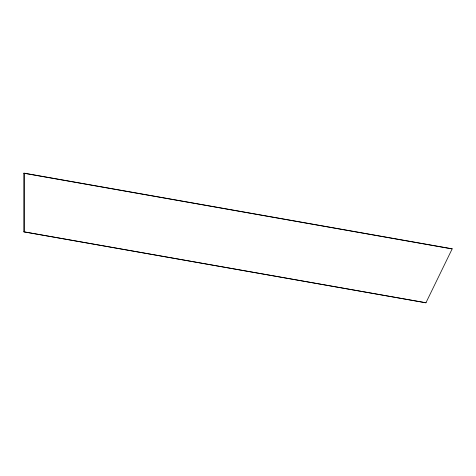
<?xml version="1.0" encoding="UTF-8"?>
<svg xmlns="http://www.w3.org/2000/svg" width="476" height="476" viewBox="0 0 476 476"><rect width="100%" height="100%" fill="white"/><g stroke="black" fill="none" stroke-linecap="round" stroke-linejoin="round"><path stroke-width="0.71" d="M425.931 302.778L452.2 248.817L24.502 173.222L23.8 173.222L23.8 231.818L425.931 302.778L23.8 231.818M451.498 248.817L452.2 248.817M23.8 173.222L450.766 248.686M24.502 173.222L24.502 231.818"/></g></svg>
